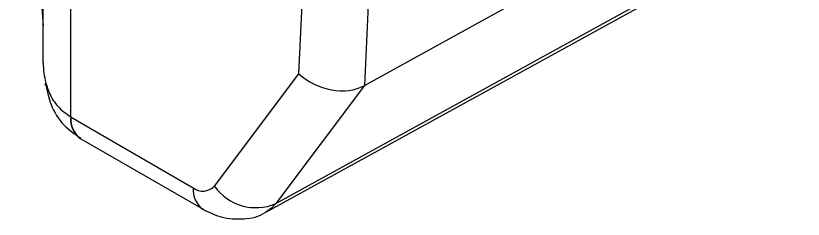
# Model space of a CAD drawing. Extents: x 7 to 135, y 3 to 97.
# Drawn here: x 90.106 to 91.108, y 68.079 to 68.338 of the extents above; entities that cross this region are included whole.
import ezdxf

# ---------------------------------------------------------------- set-up
doc = ezdxf.new("R2010")
doc.units = 0
doc.header["$MEASUREMENT"] = 0
doc.layers.add('OBJECT', color=7, linetype='CONTINUOUS')

msp = doc.modelspace()

# ---------------------------------------------------------------- linework, layer by layer
at = {"layer": 'OBJECT'}
for p, q in [((90.1406, 68.278), (90.1406, 68.733)), ((90.1757, 68.2094), (90.1757, 68.6749)), ((90.5494, 68.2494), (91.1076, 68.5574)), ((90.4364, 68.0992), (91.0723, 68.4489)), ((90.4248, 68.089), (91.059, 68.4372)), ((90.4659, 68.2643), (90.4711, 68.3769)), ((90.5553, 68.3764), (90.5494, 68.2494)), ((90.3585, 68.1214), (90.4659, 68.2643)), ((90.5494, 68.2494), (90.4364, 68.0992)), ((90.1761, 68.2092), (90.3315, 68.1195)), ((90.1885, 68.1817), (90.3439, 68.092))]:
    msp.add_line(p, q, dxfattribs=at)
at = {"layer": 'OBJECT', "flags": 128}
for points in [[(90.1434, 68.2495), (90.1433, 68.2502), (90.144, 68.2525)], [(90.4364, 68.0992), (90.431, 68.0933), (90.425, 68.0891)]]:
    msp.add_lwpolyline(points, dxfattribs=at)
at = {"layer": 'OBJECT'}
for centre, radius, start, end in [((90.2046, 68.2059), 0.0291, 173.0573, 234.5106), ((90.1973, 68.2459), 0.0423, 239.448, 240.0019), ((90.2055, 68.206), 0.0296, 173.763, 234.9248), ((90.361, 68.1162), 0.0296, 173.7644, 234.9093), ((90.3439, 68.1348), 0.0197, 231.0028, 317.4069), ((90.4113, 68.1587), 0.0646, 215.2335, 292.9112)]:
    msp.add_arc(centre, radius, start, end, dxfattribs=at)
for centre, major_axis, ratio, start_param, end_param in [((90.2606, 68.2425), (0.1062, -0.0794), 0.70338, 3.625484, 3.865903), ((90.5083, 68.2888), (0.0577, -0.0208), 0.71208, 4.170661, 5.724004)]:
    msp.add_ellipse(centre, major_axis=major_axis, ratio=ratio, start_param=start_param, end_param=end_param, dxfattribs=at)
for points, knots in [([(90.1057, 68.4117), (90.1111, 68.4075), (90.1244, 68.3974), (90.138, 68.3667), (90.1396, 68.3402), (90.1406, 68.3253)], [0, 0, 0, 0, 0.2314295, 0.5647051, 1, 1, 1, 1]), ([(90.1175, 68.3833), (90.1199, 68.3822), (90.1265, 68.3791), (90.1351, 68.3639), (90.1407, 68.3426), (90.1402, 68.3279), (90.1401, 68.3241)], [0, 0, 0, 0, 0.181461, 0.502752, 0.872591, 1, 1, 1, 1]), ([(90.144, 68.2525), (90.1454, 68.248), (90.149, 68.237), (90.1588, 68.2215), (90.17, 68.2135), (90.1757, 68.2094)], [0, 0, 0, 0, 0.245828, 0.61123, 1, 1, 1, 1]), ([(90.1441, 68.2497), (90.1459, 68.2413), (90.1498, 68.2229), (90.1648, 68.1987), (90.1806, 68.1878), (90.188, 68.1827)], [0, 0, 0, 0, 0.305771, 0.675575, 1, 1, 1, 1]), ([(90.3439, 68.092), (90.3515, 68.0883), (90.3679, 68.0803), (90.3953, 68.0789), (90.4163, 68.0826), (90.4243, 68.089), (90.4249, 68.0896)], [0, 0, 0, 0, 0.296439, 0.63726, 0.969617, 1, 1, 1, 1])]:
    msp.add_open_spline(points, degree=3, knots=knots, dxfattribs=at)

doc.saveas('drawing.dxf')
